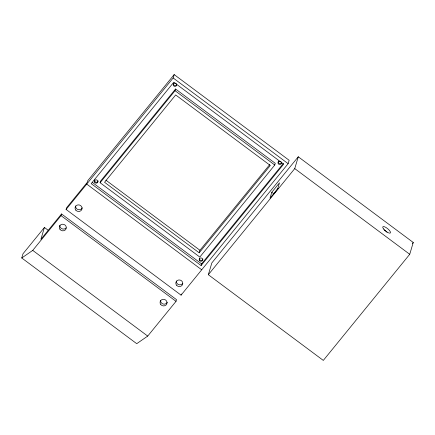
<?xml version="1.0" encoding="UTF-8"?>
<svg xmlns="http://www.w3.org/2000/svg" width="435" height="435" viewBox="0 0 435 435"><rect width="100%" height="100%" fill="white"/><g stroke="black" fill="none" stroke-linecap="round" stroke-linejoin="round"><path stroke-width="0.65" d="M44.424 227.456L40.895 239.31L61.542 213.955L176.523 299.65L176.017 301.341L147.721 336.086L136.726 343.677L21.75 257.982L23.011 253.752L44.424 227.456L48.241 230.3M21.75 257.982L32.739 250.391L61.036 215.646L61.542 213.955M66.087 209.447L66.593 207.756L87.239 182.401L87.745 180.704L174.169 74.586L289.144 160.281L288.139 163.669L181.063 295.142L66.087 209.447L173.157 77.974L174.169 74.586M100.104 182.738L100.61 181.042L175.561 89.012L275.273 163.332L274.768 165.023L199.817 257.058L100.104 182.738L175.055 90.703L175.561 89.012M181.063 295.142L181.4 294.017M199.186 252.811L270.314 165.479L175.686 94.95L104.558 182.287L199.186 252.811L199.942 250.272L269.787 164.517M201.084 265.546L283.68 164.12L173.793 82.22L91.192 183.641L201.084 265.546L201.584 263.849L283.332 163.478M208.327 274.719L211.85 262.909L298.274 156.79L413.25 242.485L409.726 254.296L323.308 360.414L208.327 274.719L294.751 168.601L298.274 156.79M271.799 192.248L270.032 198.17L277.72 188.73L279.487 182.803L271.799 192.248L273.832 193.765L278.106 188.518M412.396 243.535L413.25 242.485M173.157 77.974L288.139 163.669M294.751 168.601L409.726 254.296M175.055 90.703L274.768 165.023M105.863 180.15L199.942 250.272M92.242 182.352L201.584 263.849M86.734 184.092L201.715 269.787M61.036 215.646L176.017 301.341M32.739 250.391L147.721 336.086M384.165 229.897A4.861 1.566 39.2 0 1 387.052 232.246M280.776 161.592A1.751 1.642 16.6 0 1 280.553 164.365A1.751 1.642 16.6 0 1 277.987 162.913A1.751 1.642 16.6 0 1 280.379 161.369M176.3 83.797A1.751 1.642 16.6 0 1 175.321 86.391A1.751 1.642 16.6 0 1 173.222 84.374A1.751 1.642 16.6 0 1 175.974 83.482M82.313 207.838A3.518 3.301 16.6 0 1 75.592 205.972M182.597 283.653A3.518 3.301 16.6 0 1 176.327 281.053M202.938 259.015A1.751 1.642 16.6 0 1 200.774 260.347A1.751 1.642 16.6 0 1 199.589 258.091M98.136 180.906A1.751 1.642 16.6 0 1 95.972 182.238A1.751 1.642 16.6 0 1 94.786 179.976M176.8 84.591A1.751 1.642 16.6 0 1 174.527 85.434A1.751 1.642 16.6 0 1 173.56 83.254M281.711 162.288A1.751 1.642 16.6 0 1 279.33 163.544A1.751 1.642 16.6 0 1 278.59 160.993M66.109 227.918A3.518 3.301 16.6 0 1 59.84 225.319M167.29 302.26A3.518 3.301 16.6 0 1 160.569 300.4M383.539 228.951A4.861 1.566 39.2 0 0 390.228 233.051A4.861 1.566 39.2 0 0 386.079 227.548A4.861 1.566 39.2 0 0 383.539 228.951M199.583 260.581A1.751 1.642 16.6 0 0 202.574 260.277A1.751 1.642 16.6 0 0 200.709 257.96A1.751 1.642 16.6 0 0 199.583 260.581M94.781 182.472A1.751 1.642 16.6 0 0 97.772 182.167A1.751 1.642 16.6 0 0 95.907 179.851A1.751 1.642 16.6 0 0 94.781 182.472M75.804 210.138A3.518 3.301 16.6 0 0 81.807 209.529A3.518 3.301 16.6 0 0 78.072 204.88A3.518 3.301 16.6 0 0 75.804 210.138M176.539 285.213A3.518 3.301 16.6 0 0 182.542 284.604A3.518 3.301 16.6 0 0 178.801 279.961A3.518 3.301 16.6 0 0 176.539 285.213M60.052 229.484A3.518 3.301 16.6 0 0 66.055 228.875A3.518 3.301 16.6 0 0 62.314 224.226A3.518 3.301 16.6 0 0 60.052 229.484M160.787 304.56A3.518 3.301 16.6 0 0 166.79 303.951A3.518 3.301 16.6 0 0 163.049 299.307A3.518 3.301 16.6 0 0 160.787 304.56"/></g></svg>
